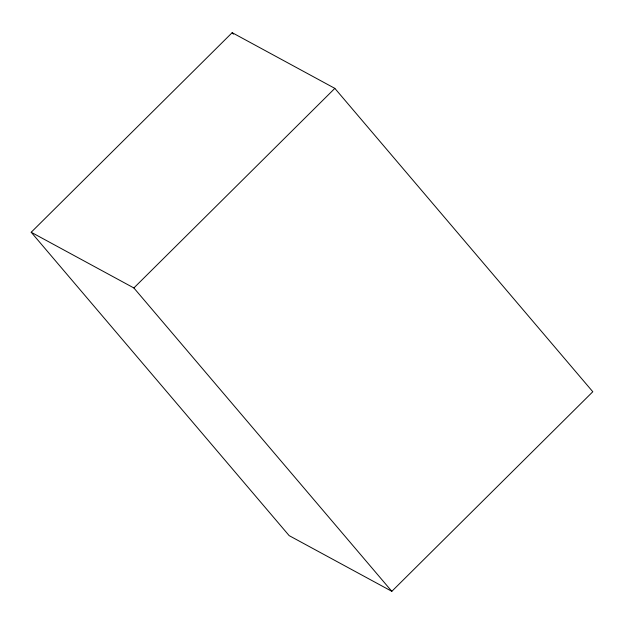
<?xml version="1.0" encoding="UTF-8"?>
<svg xmlns="http://www.w3.org/2000/svg" width="624" height="624" viewBox="0 0 624 624"><rect width="100%" height="100%" fill="white"/><g stroke="black" fill="none" stroke-linecap="round" stroke-linejoin="round"><path stroke-width="0.94" d="M31.2 232.261L232.175 32.674L334.846 88.374L592.8 391.739L391.825 591.326L289.154 535.626L31.2 232.261L133.871 287.96L391.825 591.326M133.871 287.96L334.846 88.374M232.175 32.674L233.438 34.156"/></g></svg>
